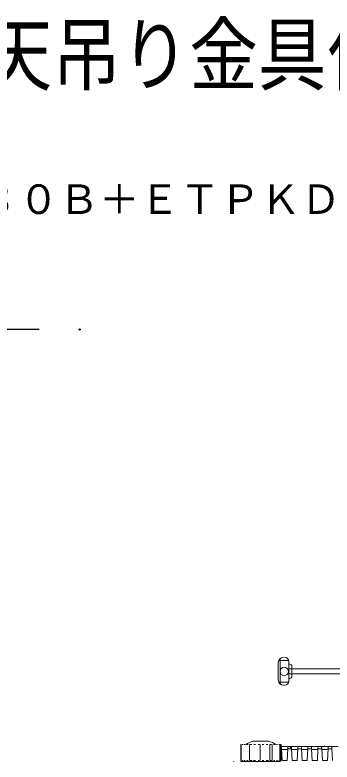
# Model space of a CAD drawing. Units: millimetres, scale not verified. Extents: x -62 to 63, y -57 to 57.
# Drawn here: x 6.87 to 22.61, y 19.77 to 56.8 of the extents above; entities that cross this region are included whole.
import ezdxf
from ezdxf.enums import TextEntityAlignment as Align

# ---------------------------------------------------------------- set-up
doc = ezdxf.new("R2010")
doc.units = ezdxf.units.MM
doc.header["$LTSCALE"] = 0.125
doc.header["$PDMODE"] = 32
doc.header["$PDSIZE"] = 0.0625
doc.layers.add('0-0_0', color=7, linetype='Continuous', lineweight=18)
doc.layers.add('0-9_S1', color=1, linetype='Continuous', lineweight=18)
for name, color, linetype in [('0-2_DEFPOINTS', 7, 'Continuous'), ('0-4_MOJI1', 7, 'Continuous'), ('0-6_SUNPO', 7, 'Continuous'), ('0-7_TOUROKU', 7, 'Continuous')]:
    doc.layers.add(name, color=color, linetype=linetype)
doc.styles.add('ＭＳ ゴシック', font='')
doc.styles.get('ＭＳ ゴシック').set_extended_font_data('MS Gothic')

# ---------------------------------------------------------------- blocks, each defined once
blk = doc.blocks.new('_OPEN30')
at = {"layer": '0-0_0'}
blk.add_line((0, 0), (-1, 0), dxfattribs=at)
blk.add_lwpolyline([(-1, 0.26795), (0, 0), (-1, -0.26795)], dxfattribs=at)
blk = doc.blocks.new('D6')
at = {"layer": '0-2_DEFPOINTS'}
for p in [(2.6993, 37.8245), (10.6993, 37.8245), (10.6993, 7.412)]:
    blk.add_point(p, dxfattribs=at)
at = {"layer": '0-6_SUNPO'}
for p, q in [((8.6993, 37.8245), (0.6993, 37.8245)), ((2.6993, 9.412), (2.6993, 35.8245)), ((8.6993, 7.412), (0.6993, 7.412))]:
    blk.add_line(p, q, dxfattribs=at)
at = {"layer": '0-6_SUNPO', "xscale": 2, "yscale": 2}
for p, rotation in [((2.6993, 37.8245), 90), ((2.6993, 7.412), 270)]:
    blk.add_blockref('_OPEN30', p, dxfattribs=dict(at, rotation=rotation))
at = {"layer": '0-6_SUNPO', "style": 'ＭＳ ゴシック'}
blk.add_text('546～706', height=1.833, rotation=90, dxfattribs=at).set_placement((2.1993, 17.6182), align=Align.BOTTOM_LEFT)

msp = doc.modelspace()

# ---------------------------------------------------------------- linework, layer by layer
at = {"layer": '0-0_0'}
for p, q in [((18.0745, 19.8475), (18.0745, 20.6475)), ((18.0751, 20.6475), (18.0745, 20.6475)), ((18.0751, 20.6475), (18.0887, 20.6475)), ((18.0887, 20.6475), (18.0893, 20.6475)), ((18.0897, 20.6475), (18.1041, 20.6475)), ((18.1041, 20.6475), (18.1185, 20.6475)), ((18.1473, 20.6475), (18.1756, 20.6475)), ((18.1756, 20.6475), (18.1902, 20.6475)), ((18.2454, 20.6475), (18.2864, 20.6475)), ((18.2864, 20.6475), (18.3005, 20.6475)), ((18.3798, 20.6475), (18.4316, 20.6475)), ((18.4316, 20.6475), (18.4446, 20.6475)), ((18.5446, 20.6475), (18.6049, 20.6475)), ((18.6049, 20.6475), (18.6163, 20.6475)), ((18.7317, 20.6475), (18.7325, 20.6475)), ((18.7325, 20.6475), (18.7988, 20.6475)), ((18.7988, 20.6475), (18.808, 20.6475)), ((18.9315, 20.6475), (18.9353, 20.6475)), ((19.1376, 20.6475), (19.1443, 20.6475)), ((19.1443, 20.6475), (19.2136, 20.6475)), ((19.2136, 20.6475), (19.2174, 20.6475)), ((19.341, 20.6475), (19.3501, 20.6475)), ((19.5326, 20.6475), (19.544, 20.6475)), ((19.544, 20.6475), (19.6043, 20.6475)), ((19.7043, 20.6475), (19.7173, 20.6475)), ((19.7173, 20.6475), (19.7691, 20.6475)), ((19.8484, 20.6475), (19.8625, 20.6475)), ((19.8625, 20.6475), (19.9035, 20.6475)), ((20.0304, 20.6475), (20.0448, 20.6475)), ((20.0448, 20.6475), (20.0593, 20.6475)), ((20.0596, 20.6475), (20.0602, 20.6475)), ((20.0602, 20.6475), (20.0738, 20.6475)), ((20.0738, 20.6475), (20.0745, 20.6475)), ((20.0882, 20.5475), (20.0744, 20.5475)), ((20.0745, 20.6475), (20.0745, 19.8475)), ((18.0684, 19.774), (18.0682, 19.7739)), ((18.0682, 19.7739), (18.0684, 19.774)), ((18.0745, 19.8475), (18.0751, 19.8475)), ((18.0887, 19.8475), (18.0751, 19.8475)), ((18.0893, 19.8475), (18.0887, 19.8475)), ((18.1041, 19.8475), (18.0897, 19.8475)), ((18.1017, 19.7975), (18.0982, 19.7975)), ((18.2034, 19.7975), (18.1017, 19.7975)), ((18.1185, 19.8475), (18.1041, 19.8475)), ((18.1756, 19.8475), (18.1473, 19.8475)), ((18.1902, 19.8475), (18.1756, 19.8475)), ((19.9455, 19.7975), (18.2034, 19.7975)), ((18.2864, 19.8475), (18.2454, 19.8475)), ((18.3005, 19.8475), (18.2864, 19.8475)), ((18.4316, 19.8475), (18.3798, 19.8475)), ((18.4224, 19.8475), (18.3804, 19.7975)), ((18.4446, 19.8475), (18.4316, 19.8475)), ((18.6049, 19.8475), (18.5446, 19.8475)), ((18.5544, 19.7975), (18.5963, 19.8475)), ((18.6163, 19.8475), (18.6049, 19.8475)), ((18.6904, 19.7975), (18.6904, 19.8475)), ((18.7325, 19.8475), (18.7317, 19.8475)), ((18.7988, 19.8475), (18.7325, 19.8475)), ((18.808, 19.8475), (18.7988, 19.8475)), ((18.9353, 19.8475), (18.9315, 19.8475)), ((19.1443, 19.8475), (19.1376, 19.8475)), ((19.2136, 19.8475), (19.1443, 19.8475)), ((19.2174, 19.8475), (19.2136, 19.8475)), ((19.3501, 19.8475), (19.341, 19.8475)), ((19.4585, 19.8475), (19.4585, 19.7975)), ((19.544, 19.8475), (19.5326, 19.8475)), ((19.6043, 19.8475), (19.544, 19.8475)), ((19.7173, 19.8475), (19.7043, 19.8475)), ((19.7691, 19.8475), (19.7173, 19.8475)), ((19.8625, 19.8475), (19.8484, 19.8475)), ((19.9035, 19.8475), (19.8625, 19.8475)), ((20.0472, 19.7975), (19.9455, 19.7975)), ((19.9592, 19.7967), (19.9591, 19.7967)), ((20.0448, 19.8475), (20.0304, 19.8475)), ((20.0593, 19.8475), (20.0448, 19.8475)), ((20.0507, 19.7975), (20.0472, 19.7975)), ((20.0602, 19.8475), (20.0597, 19.8475)), ((20.0738, 19.8475), (20.0602, 19.8475)), ((20.0745, 19.8475), (20.0738, 19.8475))]:
    msp.add_line(p, q, dxfattribs=at)
at = {"layer": '0-0_0', "color": 1}
for p, q in [((18.0983, 19.8475), (18.0983, 20.6475)), ((18.5152, 19.8475), (18.5152, 20.6475)), ((19.0344, 19.8475), (19.0344, 20.6475)), ((19.5128, 19.8475), (19.5128, 20.6475)), ((19.6337, 19.8475), (19.6337, 20.6475)), ((20.0142, 19.8475), (20.0142, 20.6475)), ((20.0506, 19.8475), (20.0506, 20.6475)), ((20.0744, 20.4235), (20.0936, 20.4235)), ((20.4107, 20.5475), (20.0882, 20.5475)), ((20.0882, 20.5475), (20.0936, 20.4235)), ((20.0936, 20.4235), (20.1238, 19.8475)), ((20.3791, 20.3975), (20.1198, 20.3975)), ((20.3751, 19.8475), (20.4053, 20.4235)), ((20.4053, 20.4235), (20.4107, 20.5475)), ((20.4053, 20.4235), (20.5936, 20.4235)), ((20.5882, 20.5475), (20.4107, 20.5475)), ((20.9107, 20.5475), (20.5882, 20.5475)), ((20.5882, 20.5475), (20.5936, 20.4235)), ((20.5936, 20.4235), (20.6238, 19.8475)), ((20.8791, 20.3975), (20.6198, 20.3975)), ((20.8751, 19.8475), (20.9053, 20.4235)), ((20.9053, 20.4235), (20.9107, 20.5475)), ((20.9053, 20.4235), (21.0936, 20.4235)), ((21.0882, 20.5475), (20.9107, 20.5475)), ((21.4107, 20.5475), (21.0882, 20.5475)), ((21.0882, 20.5475), (21.0936, 20.4235)), ((21.0936, 20.4235), (21.1238, 19.8475)), ((21.3791, 20.3975), (21.1198, 20.3975)), ((21.3751, 19.8475), (21.4053, 20.4235)), ((21.4053, 20.4235), (21.4107, 20.5475)), ((21.4053, 20.4235), (21.5936, 20.4235)), ((21.5882, 20.5475), (21.4107, 20.5475)), ((21.9107, 20.5475), (21.5882, 20.5475)), ((21.5882, 20.5475), (21.5936, 20.4235)), ((21.5936, 20.4235), (21.6238, 19.8475)), ((21.8791, 20.3975), (21.6198, 20.3975)), ((21.8751, 19.8475), (21.9053, 20.4235)), ((21.9053, 20.4235), (21.9107, 20.5475)), ((21.9053, 20.4235), (22.0936, 20.4235)), ((22.0882, 20.5475), (21.9107, 20.5475)), ((22.4107, 20.5475), (22.0882, 20.5475)), ((22.0882, 20.5475), (22.0936, 20.4235)), ((22.0936, 20.4235), (22.1238, 19.8475)), ((22.3791, 20.3975), (22.1198, 20.3975)), ((22.3751, 19.8475), (22.4053, 20.4235)), ((22.4053, 20.4235), (22.4107, 20.5475)), ((22.4053, 20.4235), (22.5936, 20.4235)), ((22.5882, 20.5475), (22.4107, 20.5475)), ((22.9107, 20.5475), (22.5882, 20.5475)), ((22.5882, 20.5475), (22.5936, 20.4235)), ((22.5936, 20.4235), (22.6238, 19.8475)), ((20.3751, 19.8475), (20.1238, 19.8475)), ((20.8751, 19.8475), (20.6238, 19.8475)), ((21.3751, 19.8475), (21.1238, 19.8475)), ((21.8751, 19.8475), (21.6238, 19.8475)), ((22.3751, 19.8475), (22.1238, 19.8475))]:
    msp.add_line(p, q, dxfattribs=at)
at = {"layer": '0-0_0'}
for points in [[(18.6904, 20.7975), (19.0745, 20.7975), (19.4585, 20.7975)], [(18.9353, 20.6475), (19.0047, 20.6475), (19.0113, 20.6475)], [(19.3501, 20.6475), (19.4164, 20.6475), (19.4172, 20.6475)], [(19.9587, 20.6475), (19.9733, 20.6475), (20.0016, 20.6475)], [(19.0113, 19.8475), (19.0047, 19.8475), (18.9353, 19.8475)], [(19.4172, 19.8475), (19.4164, 19.8475), (19.3501, 19.8475)], [(20.0016, 19.8475), (19.9733, 19.8475), (19.9587, 19.8475)]]:
    msp.add_lwpolyline(points, dxfattribs=at)
for centre, radius, start, end in [((19.0745, 19.3475), 1.5, 104.83513, 119.92647), ((19.0745, 19.3475), 1.5, 60.07353, 75.16487), ((22.2125, 20.5975), 0.05, 270, 315), ((17.7182, 19.7817), 0.015, 0, 93), ((18.0982, 19.7725), 0.025, 90, 156.67131), ((18.9028, 19.7975), 0.025, 210, 270)]:
    msp.add_arc(centre, radius, start, end, dxfattribs=at)
at = {"layer": '0-0_0', "color": 1}
msp.add_arc((20.6591, 20.3975), 0.15, 90, 170, dxfattribs=at)
at = {"layer": '0-9_S1'}
for p, q in [((20.0233, 24.8957), (20.0233, 23.6412)), ((19.9392, 23.8299), (19.9392, 24.7071)), ((19.9586, 24.8044), (20.4533, 24.8044)), ((20.4533, 24.7578), (20.4533, 23.7792)), ((20.5108, 24.6146), (20.4533, 24.6146)), ((20.6122, 24.0145), (20.6122, 24.5131)), ((20.4533, 24.3874), (23.5992, 24.3874)), ((20.4533, 24.1348), (23.5992, 24.1348)), ((19.9586, 23.7326), (20.4533, 23.7326)), ((20.2504, 23.5763), (20.1928, 23.5763))]:
    msp.add_line(p, q, dxfattribs=at)
msp.add_lwpolyline([(20.4533, 24.6146), (20.4533, 23.913), (20.5108, 23.913)], dxfattribs=at)
msp.add_circle((20.2337, 24.2638), 0.2104, dxfattribs=at)
for centre, radius, start, end in [((20.1928, 24.7071), 0.2536, 90, 180), ((20.2504, 24.7578), 0.2029, 0, 90), ((20.5108, 24.5131), 0.1014, 0, 90), ((20.1928, 23.8299), 0.2536, 180, 270), ((20.2504, 23.7792), 0.2029, 270, 0), ((20.5108, 24.0145), 0.1014, 270, 0)]:
    msp.add_arc(centre, radius, start, end, dxfattribs=at)

# ---------------------------------------------------------------- block references
at = {"layer": '0-6_SUNPO'}
msp.add_blockref('D6', (-0.622, 3.3855), dxfattribs=at)

# ---------------------------------------------------------------- texts
at = {"layer": '0-4_MOJI1', "style": 'ＭＳ ゴシック', "width": 0.85}
msp.add_text('ＤＬＰ方式プロジェクター天吊り金具付（レンズ付）', height=2.933, dxfattribs=at).set_placement((-35.4835, 52.4964), align=Align.BOTTOM_LEFT)
at = {"layer": '0-7_TOUROKU', "style": 'ＭＳ ゴシック'}
msp.add_text('ＰＴＤＷ８３０＋ＥＴＰＫＤ１３０Ｂ＋ＥＴＰＫＤ１３０Ｈ＋ＥＴＤＬＥ０３０', height=1.466, dxfattribs=at).set_placement((-22.9502, 46.4964), align=Align.BOTTOM_LEFT)

doc.saveas('drawing.dxf')
